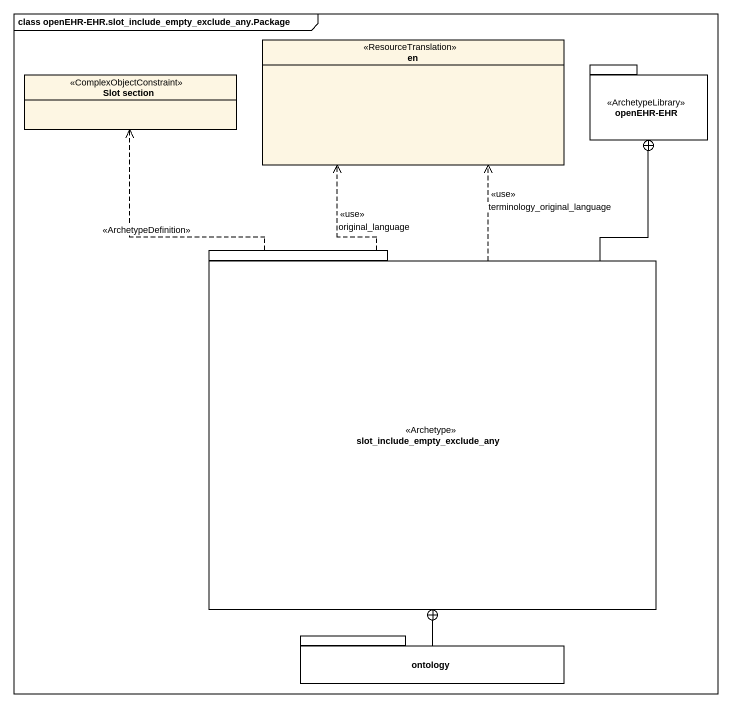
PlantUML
@startuml
mainframe class openEHR-EHR.slot_include_empty_exclude_any.Package
hide circle
hide empty members
enum en <<ResourceTranslation>>
class "Slot section" as Slot_section <<ComplexObjectConstraint>>
package "openEHR-EHR" as openEHR_EHR <<ArchetypeLibrary>> {
}
package "slot_include_empty_exclude_any" as slot_include_empty_exclude <<Archetype>> {
}
package ontology {
}
slot_include_empty_exclude .up.> en : <<use>>\noriginal_language
slot_include_empty_exclude .up.> en : <<use>>\nterminology_original_language
slot_include_empty_exclude .up.> Slot_section : <<ArchetypeDefinition>>
slot_include_empty_exclude -up-+ openEHR_EHR
ontology -up-+ slot_include_empty_exclude
@enduml
